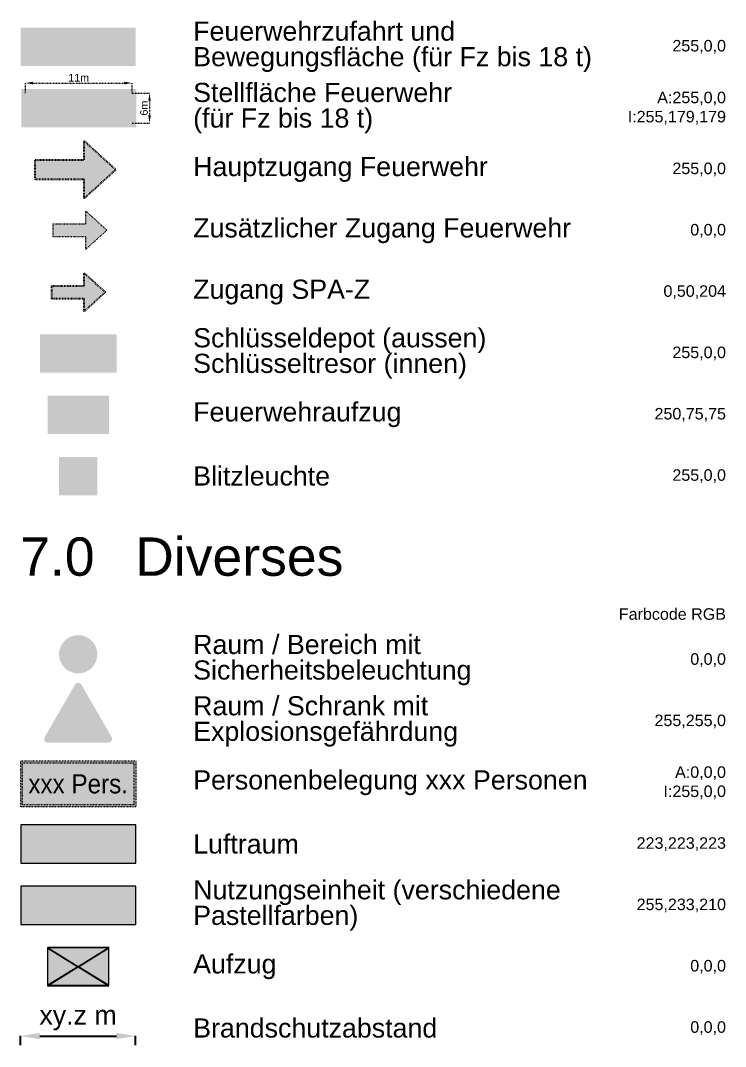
# Paper-space layout 'Layout1' of a CAD drawing. Header units: metres. Extents: x 6 to 406, y 9 to 566.
# Drawn here: x 313.6 to 405.6, y 293 to 426.8 of the extents above; entities that cross this region are included whole.
import ezdxf
from ezdxf.enums import TextEntityAlignment as Align

# ---------------------------------------------------------------- set-up
doc = ezdxf.new("R2010")
doc.units = ezdxf.units.M
doc.header["$PDMODE"] = 3
doc.header["$PDSIZE"] = 0.01
doc.linetypes.add('AL_0_Ausgezogen', pattern=[1, 1, 0])
doc.layers.get('0').update_dxf_attribs({"linetype": 'AL_0_Ausgezogen', "lineweight": 18})
doc.layers.get('Defpoints').update_dxf_attribs({"linetype": 'AL_0_Ausgezogen', "lineweight": 18})
doc.layers.add('BS_Symbole', color=7, linetype='AL_0_Ausgezogen', lineweight=18)
doc.layers.add('Symbole', color=7, linetype='Continuous')
doc.styles.add('ARIAL', font='arial.ttf')
doc.dimstyles.new('Bem_m', dxfattribs={"dimtxt": 1.5, "dimasz": 1.5, "dimexe": 0.5, "dimexo": 0.25, "dimgap": 0.25, "dimtad": 1, "dimdec": 0, "dimlfac": 0.001, "dimtxsty": 'ARIAL', "dimcen": 1.5, "dimclrd": 7, "dimclre": 7, "dimclrt": 7, "dimadec": 0, "dimazin": 0, "dimtfac": 1, "dimtdec": 0, "dimtmove": 0, "dimatfit": 3, "dimfxl": 1, "dimlwd": 25, "dimlwe": 25, "dimarcsym": 0})
doc.dimstyles.new('Bem_m_schwarz_2.5mm', dxfattribs={"dimtxt": 2.5, "dimasz": 2.5, "dimexe": 1, "dimexo": 0.5, "dimgap": 0.75, "dimtad": 1, "dimdec": 1, "dimlfac": 0.001, "dimtxsty": 'ARIAL', "dimcen": 2.5, "dimclrd": 7, "dimclre": 7, "dimclrt": 7, "dimadec": 0, "dimazin": 0, "dimtfac": 1, "dimtdec": 1, "dimtmove": 0, "dimatfit": 3, "dimfxl": 1, "dimlwd": 25, "dimlwe": 25, "dimarcsym": 0})

# ---------------------------------------------------------------- blocks, each defined once
blk = doc.blocks.new('*D128')
at = {"color": 7, "lineweight": 5, "transparency": 16777216}
for p, q in [((-695, 195), (-695, 327)), ((-595, 327), (595, 327)), ((695, 195), (695, 327))]:
    blk.add_line(p, q, dxfattribs=at)
at = {"color": 7, "transparency": 16777216}
for points in [[(-595, 344), (-595, 310), (-695, 327)], [(595, 344), (595, 310), (695, 327)]]:
    blk.add_solid(points, dxfattribs=at)
at = {"layer": 'Defpoints', "color": 0, "transparency": 16777216}
for p in [(695, 327), (-695, 195), (695, 195)]:
    blk.add_point(p, dxfattribs=at)
at = {"color": 7, "lineweight": 5, "transparency": 16777216, "insert": (0, 397), "char_height": 100, "attachment_point": 5, "style": 'ARIAL'}
blk.add_mtext('11m', dxfattribs=at)
blk = doc.blocks.new('*D129')
at = {"color": 7, "lineweight": 5, "transparency": 16777216}
for p, q in [((695, 195), (924, 195)), ((923, 95), (923, -95)), ((695, -195), (924, -195))]:
    blk.add_line(p, q, dxfattribs=at)
at = {"color": 7, "transparency": 16777216}
for points in [[(907, 95), (940, 95), (923, 195)], [(907, -95), (940, -95), (923, -195)]]:
    blk.add_solid(points, dxfattribs=at)
at = {"layer": 'Defpoints', "color": 0, "transparency": 16777216}
for p in [(695, 195), (695, -195), (923, -195)]:
    blk.add_point(p, dxfattribs=at)
at = {"color": 7, "lineweight": 5, "transparency": 16777216, "insert": (852, 0), "char_height": 100, "attachment_point": 5, "rotation": 90, "style": 'ARIAL'}
blk.add_mtext('6m', dxfattribs=at)
blk = doc.blocks.new('Aufzug')
at = {"lineweight": 5}
h = blk.add_hatch(color=7, dxfattribs=at)
h.dxf.hatch_style = 1
h.paths.add_polyline_path([(-400, -250), (400, -250), (400, 250), (-400, 250)])
h.paths.add_polyline_path([(-395, 242), (-5, 0), (-395, -242)], flags=16)
h.paths.add_polyline_path([(-390, 245), (390, 245), (0, 3)], flags=16)
h.paths.add_polyline_path([(0, -3), (390, -245), (-390, -245)], flags=16)
h.paths.add_polyline_path([(5, 0), (395, 242), (395, -242)], flags=16)
at = {"lineweight": 5, "true_color": 0xffffff}
h = blk.add_hatch(color=7, dxfattribs=at)
h.dxf.hatch_style = 1
h.paths.add_polyline_path([(-395, 242), (-395, -242), (-5, 0)])
h.paths.add_polyline_path([(-390, 245), (0, 3), (390, 245)])
h.paths.add_polyline_path([(5, 0), (395, -242), (395, 242)])
h.paths.add_polyline_path([(-390, -245), (390, -245), (0, -3)])
at = {"color": 7, "linetype": 'Continuous', "lineweight": 5, "flags": 128}
for points in [[(-400, 250), (-400, -250), (400, -250), (400, 250)], [(-5, 0), (-395, -242), (-395, 242)], [(390, 245), (-390, 245), (0, 3)], [(5, 0), (395, 242), (395, -242)], [(0, -3), (390, -245), (-390, -245)]]:
    blk.add_lwpolyline(points, close=True, dxfattribs=at)
blk = doc.blocks.new('Blitzleuchte')
at = {"lineweight": 5, "true_color": 0xff0000}
h = blk.add_hatch(color=1, dxfattribs=at)
h.paths.add_polyline_path([(250, -250), (250, 250), (-250, 250), (-250, -250)])
h.paths.add_polyline_path([(-225, -225), (-225, 225), (225, 225), (225, -225)], flags=16)
h.paths.add_polyline_path([(-102, -167), (-102, -17, -1), (98, -17), (98, -167)], flags=0)
h.paths.add_polyline_path([(-82, -147), (-82, -17), (78, -17), (78, -147)], flags=0)
h.paths.add_polyline_path([(111, 37), (101, 54), (166, 92), (176, 75)], flags=0)
h.paths.add_polyline_path([(-115, 37), (-180, 75), (-170, 92), (-105, 54)], flags=0)
h.paths.add_polyline_path([(69, 87), (52, 97), (89, 161), (107, 151)], flags=0)
h.paths.add_polyline_path([(-73, 87), (-111, 151), (-93, 161), (-56, 97)], flags=0)
h.paths.add_polyline_path([(8, 108), (-12, 108), (-12, 183), (8, 183)], flags=0)
at = {"lineweight": 5, "true_color": 0xffffff}
h = blk.add_hatch(color=7, dxfattribs=at)
h.paths.add_polyline_path([(-225, -225), (225, -225), (225, 225), (-225, 225)])
h.paths.add_polyline_path([(-102, -17, -1), (98, -17), (98, -167), (-102, -167)], flags=16)
h.paths.add_polyline_path([(-82, -17), (78, -17), (78, -147), (-82, -147)], flags=0)
h.paths.add_polyline_path([(-115, 37), (-180, 75), (-170, 92), (-105, 54)], flags=16)
h.paths.add_polyline_path([(-73, 87), (-111, 151), (-93, 161), (-56, 97)], flags=16)
h.paths.add_polyline_path([(-12, 108), (-12, 183), (8, 183), (8, 108)], flags=16)
h.paths.add_polyline_path([(52, 97), (89, 161), (107, 151), (69, 87)], flags=16)
h.paths.add_polyline_path([(101, 54), (166, 92), (176, 75), (111, 37)], flags=16)
blk = doc.blocks.new('Hauptzugang Feuerwehr')
at = {"lineweight": 5, "true_color": 0xff0000}
h = blk.add_hatch(color=1, dxfattribs=at)
h.dxf.hatch_style = 1
h.paths.add_polyline_path([(79, 372), (79, 124), (-559, 124), (-559, -131), (79, -131), (79, -378), (491, -3)])
at = {"color": 7, "lineweight": 25}
blk.add_lwpolyline([(-559, 124), (79, 124), (79, 372), (491, -3), (79, -378), (79, -131), (-559, -131)], close=True, dxfattribs=at)
blk = doc.blocks.new('Nutzungseinheit')
at = {"linetype": 'Continuous', "lineweight": 5, "true_color": 0xffe9d2}
h = blk.add_hatch(color=254, dxfattribs=at)
h.dxf.hatch_style = 1
h.paths.add_polyline_path([(-750, -250), (750, -250), (750, 250), (-750, 250)])
at = {"color": 254, "linetype": 'Continuous', "lineweight": 5, "true_color": 0xffe9d2}
blk.add_lwpolyline([(-750, -250), (750, -250), (750, 250), (-750, 250)], close=True, dxfattribs=at)
blk = doc.blocks.new('Schluesseldepot')
at = {"lineweight": 5}
h = blk.add_hatch(color=7, dxfattribs=at)
h.paths.add_polyline_path([(501, -251), (501, 249), (-499, 249), (-499, -251)])
h.paths.add_polyline_path([(-494, -246), (-494, 244), (496, 244), (496, -246)], flags=16)
h.paths.add_polyline_path([(-354, -135, -0.483904), (-351, 135, -0.483904), (-89, 70), (348, 70), (419, -1), (342, -68), (284, -33), (246, -81), (146, -28), (120, -63), (83, -39), (46, -76), (-90, -76, -0.483904)], flags=0)
h.paths.add_polyline_path([(-350, -131, -0.483904), (-348, 131, -0.489837), (-92, 65), (346, 65), (412, -1), (341, -62), (283, -26), (244, -74), (144, -22), (119, -56), (83, -32), (44, -71), (-93, -71, -0.489694)], flags=0)
h.paths.add_polyline_path([(-373, -2, -1), (-287, -2, -1)], flags=0)
h.paths.add_polyline_path([(-368, -2, -1), (-292, -2, -1)], flags=0)
at = {"true_color": 0xff0000}
h = blk.add_hatch(color=1, dxfattribs=at)
h.paths.add_polyline_path([(-494, 244), (-494, -246), (496, -246), (496, 244)])
h.paths.add_polyline_path([(-89, 70), (348, 70), (419, -1), (342, -68), (284, -33), (246, -81), (146, -28), (120, -63), (83, -39), (46, -76), (-90, -76, -0.483904), (-354, -135, -0.483904), (-351, 135, -0.483904)], flags=16)
h.paths.add_polyline_path([(-92, 65), (346, 65), (412, -1), (341, -62), (283, -26), (244, -74), (144, -22), (119, -56), (83, -32), (44, -71), (-93, -71, -0.489694), (-350, -131, -0.483904), (-348, 131, -0.489837)], flags=0)
h.paths.add_polyline_path([(-287, -2, -1), (-373, -2, -1)], flags=0)
h.paths.add_polyline_path([(-292, -2, -1), (-368, -2, -1)], flags=0)
at = {"lineweight": 5, "true_color": 0xffffff}
h = blk.add_hatch(color=7, dxfattribs=at)
h.dxf.hatch_style = 1
h.paths.add_polyline_path([(-93, -71), (44, -71), (83, -32), (119, -56), (144, -22), (244, -74), (283, -26), (341, -62), (412, -1), (346, 65), (-92, 65, 0.489837), (-348, 131, 0.483904), (-350, -131, 0.489694)])
h.paths.add_polyline_path([(-373, -2, -1), (-287, -2, -1)], flags=16)
h.paths.add_polyline_path([(-368, -2, -1), (-292, -2, -1)], flags=0)
blk = doc.blocks.new('Zufahrt und Standflaeche')
at = {"true_color": 0xff0000}
h = blk.add_hatch(color=1, dxfattribs=at)
h.paths.add_polyline_path([(-750, 250), (-750, -250), (750, -250), (750, 250)])
h.paths.add_polyline_path([(453, 225), (725, -47), (725, -225), (670, -225), (220, 225)], flags=16)
h.paths.add_polyline_path([(474, 225), (708, 225), (725, 208), (725, -26)], flags=16)
h.paths.add_polyline_path([(649, -225), (415, -225), (-35, 225), (199, 225)], flags=16)
h.paths.add_polyline_path([(394, -225), (161, -225), (-289, 225), (-56, 225)], flags=16)
h.paths.add_polyline_path([(139, -225), (-94, -225), (-544, 225), (-311, 225)], flags=16)
h.paths.add_polyline_path([(-115, -225), (-348, -225), (-725, 152), (-725, 225), (-565, 225)], flags=16)
h.paths.add_polyline_path([(-370, -225), (-603, -225), (-725, -103), (-725, 130)], flags=16)
h.paths.add_polyline_path([(-624, -225), (-725, -225), (-725, -124)], flags=0)
at = {"true_color": 0xffffff}
h = blk.add_hatch(color=7, dxfattribs=at)
h.paths.add_polyline_path([(725, -26), (725, 208), (708, 225), (474, 225)], flags=17)
h.paths.add_polyline_path([(670, -225), (725, -225), (725, -47), (453, 225), (220, 225)])
h.paths.add_polyline_path([(415, -225), (649, -225), (199, 225), (-35, 225)])
h.paths.add_polyline_path([(161, -225), (394, -225), (-56, 225), (-289, 225)])
h.paths.add_polyline_path([(-311, 225), (-544, 225), (-94, -225), (139, -225)])
h.paths.add_polyline_path([(-348, -225), (-115, -225), (-565, 225), (-725, 225), (-725, 152)])
h.paths.add_polyline_path([(-603, -225), (-370, -225), (-725, 130), (-725, -103)], flags=17)
h.paths.add_polyline_path([(-725, -225), (-624, -225), (-725, -124)], flags=16)
blk = doc.blocks.new('Zusaetzlicher Zugang Feuerwehr')
at = {"lineweight": 5}
h = blk.add_hatch(color=7, dxfattribs=at)
h.dxf.hatch_style = 1
h.paths.add_polyline_path([(99, 257), (99, 92), (-326, 92), (-326, -78), (99, -78), (99, -243), (374, 7)])
at = {"color": 7, "lineweight": 5}
blk.add_lwpolyline([(-326, 92), (99, 92), (99, 257), (374, 7), (99, -243), (99, -78), (-326, -78)], close=True, dxfattribs=at)
blk = doc.blocks.new('Zugang SPA-Z')
at = {"lineweight": 5, "true_color": 0x0032cc}
h = blk.add_hatch(color=162, dxfattribs=at)
h.dxf.hatch_style = 1
h.paths.add_polyline_path([(80, 249), (80, 84), (-345, 84), (-345, -86), (80, -86), (80, -251), (355, -1)])
at = {"color": 7, "lineweight": 25}
blk.add_lwpolyline([(-345, 84), (80, 84), (80, 249), (355, -1), (80, -251), (80, -86), (-345, -86)], close=True, dxfattribs=at)
blk = doc.blocks.new('Luftraum')
at = {"linetype": 'Continuous', "lineweight": 5, "true_color": 0xdfdfdf}
h = blk.add_hatch(color=254, dxfattribs=at)
h.dxf.hatch_style = 1
h.paths.add_polyline_path([(-750, -250), (750, -250), (750, 250), (-750, 250)])
at = {"color": 254, "linetype": 'Continuous', "lineweight": 5, "true_color": 0xdfdfdf}
blk.add_lwpolyline([(-750, -250), (750, -250), (750, 250), (-750, 250)], close=True, dxfattribs=at)
blk = doc.blocks.new('Sicherheitsbeleuchtung')
at = {"lineweight": 5}
h = blk.add_hatch(color=7, dxfattribs=at)
h.paths.add_polyline_path([(-250, 0, 1), (250, 0, 1)])
h.paths.add_polyline_path([(242, 0, -1), (-242, 0, -1)], flags=16)
h = blk.add_hatch(color=7, dxfattribs=at)
h.paths.add_polyline_path([(0, 0), (-171, 171, 0.198912), (-242, 0, 0.198912), (-171, -171)])
h.paths.add_polyline_path([(242, 0, 0.198912), (171, 171), (0, 0), (171, -171, 0.198912)])
at = {"lineweight": 5, "true_color": 0xffffff}
h = blk.add_hatch(color=7, dxfattribs=at)
h.paths.add_polyline_path([(-171, 171), (0, 0), (171, 171, 0.414214)])
h.paths.add_polyline_path([(171, -171), (0, 0), (-171, -171, 0.414214)])
blk = doc.blocks.new('EX-Zone')
h = blk.add_hatch(color=256)
h.paths.add_polyline_path([(-122, -77), (-122, -134), (-47, -134), (-47, -174), (-161, -174), (-161, 57), (-47, 57), (-47, 17), (-122, 17), (-122, -40), (-73, -40), (-73, -77)], flags=0)
h.paths.add_polyline_path([(41, -60), (-20, -174), (28, -174), (71, -93), (114, -174), (161, -174), (101, -59), (161, 57), (114, 57), (71, -24), (28, 57), (-20, 57)], flags=0)
h.paths.add_polyline_path([(0, 426), (-240, 10), (-369, -213), (369, -213), (240, 10)], flags=16)
edge = h.paths.add_edge_path()
edge.add_line((-42, 479), (-261, 100))
edge.add_line((-261, 100), (-435, -201))
edge.add_arc((-394, -228), 48.8, 147.0318, 270)
edge.add_line((-394, -276), (394, -276))
edge.add_arc((394, -228), 48.8, 270, 392.9682)
edge.add_line((435, -201), (261, 100))
edge.add_line((261, 100), (42, 479))
edge.add_arc((0, 455), 48.8, 30, 150)
at = {"true_color": 0xffff00}
h = blk.add_hatch(color=2, dxfattribs=at)
h.paths.add_polyline_path([(-240, 10), (-369, -213), (369, -213), (240, 10), (0, 426)])
h.paths.add_polyline_path([(-47, 57), (-47, 17), (-122, 17), (-122, -40), (-73, -40), (-73, -77), (-122, -77), (-122, -134), (-47, -134), (-47, -174), (-161, -174), (-161, 57)], flags=16)
h.paths.add_polyline_path([(-20, 57), (28, 57), (71, -24), (114, 57), (161, 57), (101, -59), (161, -174), (114, -174), (71, -93), (28, -174), (-20, -174), (41, -60)], flags=16)
blk = doc.blocks.new('Feuerwehraufzug')
h = blk.add_hatch(color=7)
h.paths.add_polyline_path([(-400, 250), (-400, -250), (400, -250), (400, 250)])
h.paths.add_polyline_path([(390, 245), (127, 81), (128, 77), (395, 242), (395, -242), (210, -127), (201, -127), (390, -245), (-390, -245), (-201, -128), (-211, -128), (-395, -242), (-395, 242), (-210, 127), (-200, 127), (-390, 245)], flags=16)
h.paths.add_polyline_path([(0, 3), (28, 21), (25, 13), (5, 0), (18, -8), (16, -13), (0, -3), (-173, -110), (-173, -105), (-5, 0), (-156, 94), (-147, 94)], flags=0)
h.paths.add_polyline_path([(98, 64), (100, 59), (71, 41), (73, 48)], flags=0)
h.paths.add_polyline_path([(79, -52), (88, -52), (157, -94), (160, -102)], flags=0)
at = {"true_color": 0xfa4b4b}
h = blk.add_hatch(color=13, dxfattribs=at)
h.paths.add_polyline_path([(-395, -242), (-211, -128), (-201, -128), (-390, -245), (390, -245), (201, -127), (210, -127), (395, -242), (395, 242), (128, 77), (127, 81), (390, 245), (-390, 245), (-200, 127), (-210, 127), (-395, 242)])
h.paths.add_polyline_path([(-156, 94), (-147, 94), (0, 3), (28, 21), (25, 13), (5, 0), (18, -8), (16, -13), (0, -3), (-173, -110), (-173, -105), (-5, 0)], flags=16)
h.paths.add_polyline_path([(71, 41), (73, 48), (98, 64), (100, 59)], flags=16)
h.paths.add_polyline_path([(79, -52), (88, -52), (157, -94), (160, -102)], flags=16)
at = {"lineweight": 5, "true_color": 0xffffff}
h = blk.add_hatch(color=7, dxfattribs=at)
h.paths.add_polyline_path([(-209, 125), (-209, -125), (-176, -125), (-176, -10), (-59, -10), (-59, 19), (-176, 19), (-176, 96), (-40, 96), (-40, 125)])
h.paths.add_polyline_path([(107, 125), (71, 125), (-25, -125), (10, -125), (37, -49), (142, -49), (171, -125), (209, -125)])
h.paths.add_polyline_path([(88, 99), (132, -22), (47, -22)], flags=16)
blk = doc.blocks.new('*D109')
at = {"layer": 'Defpoints', "color": 0, "transparency": 16777216}
for p in [(748, -104), (-752, -224), (748, -224)]:
    blk.add_point(p, dxfattribs=at)
at = {"layer": 'Symbole', "color": 7, "lineweight": 25, "transparency": 16777216}
for p, q in [((-752, -223), (-752, -103)), ((-502, -104), (498, -104)), ((748, -223), (748, -103))]:
    blk.add_line(p, q, dxfattribs=at)
at = {"layer": 'Symbole', "color": 7, "transparency": 16777216}
for points in [[(-502, -62), (-502, -145), (-752, -104)], [(498, -62), (498, -145), (748, -104)]]:
    blk.add_solid(points, dxfattribs=at)
at = {"layer": 'Symbole', "color": 7, "transparency": 16777216, "insert": (-2, 133), "char_height": 250, "attachment_point": 5, "style": 'ARIAL'}
blk.add_mtext('xy.z m', dxfattribs=at)
blk = doc.blocks.new('Personenbelegung')
at = {"lineweight": 5}
h = blk.add_hatch(color=7, dxfattribs=at)
h.dxf.hatch_style = 1
h.paths.add_polyline_path([(-750, 300), (-750, -300), (750, -300), (750, 300)])
h.paths.add_polyline_path([(725, 275), (725, -275), (-725, -275), (-725, 275)], flags=16)
h.paths.add_polyline_path([(-714, -193), (714, -193), (714, 189), (-714, 189)], flags=8)
at = {"lineweight": 5, "true_color": 0xfafafa}
h = blk.add_hatch(color=7, dxfattribs=at)
h.dxf.hatch_style = 1
h.paths.add_polyline_path([(725, -275), (725, 275), (-725, 275), (-725, -275)])
at = {"color": 7, "lineweight": 5}
blk.add_lwpolyline([(750, -300), (-750, -300), (-750, 300), (750, 300)], close=True, dxfattribs=at)
at = {"color": 250, "lineweight": 5}
blk.add_lwpolyline([(725, -275), (-725, -275), (-725, 275), (725, 275), (725, -275)], close=True, dxfattribs=at)
at = {"color": 1, "true_color": 0xff0000, "style": 'ARIAL', "width": 1.594812}
blk.add_attdef('Pers.', text='', height=250, dxfattribs=at).set_placement((-650, -125), (650, -125), align=Align.FIT)
blk = doc.blocks.new('Aufstellflaeche Feuerwehr')
at = {"linetype": 'ByBlock', "lineweight": 5}
h = blk.add_hatch(color=10, dxfattribs=at)
h.dxf.hatch_style = 1
h.paths.add_polyline_path([(750, -250), (750, 250), (-750, 250), (-750, -250)])
h.paths.add_polyline_path([(-633, -195), (-695, -133), (-695, 100.3), (-399.7, -195)], flags=0)
h.paths.add_polyline_path([(-695, 121.5), (-695, 195), (-535.1, 195), (-145.1, -195), (-378.5, -195)], flags=16)
h.paths.add_polyline_path([(-654.3, -195), (-695, -195), (-695, -154.3)], flags=16)
h.paths.add_polyline_path([(-513.9, 195), (-280.6, 195), (109.4, -195), (-123.9, -195)], flags=16)
h.paths.add_polyline_path([(-259.4, 195), (-26, 195), (364, -195), (130.6, -195)], flags=16)
h.paths.add_polyline_path([(-4.8, 195), (228.5, 195), (618.5, -195), (385.2, -195)], flags=16)
h.paths.add_polyline_path([(249.7, 195), (483.1, 195), (695, -16.9), (695, -195), (639.7, -195)], flags=16)
h.paths.add_polyline_path([(504.3, 195), (695, 195), (694.2, 5.1)], flags=0)
at = {"lineweight": 5, "true_color": 0xffb3b3}
h = blk.add_hatch(color=31, dxfattribs=at)
h.paths.add_polyline_path([(-695, -195), (-654.3, -195), (-695, -154.3)], flags=17)
h.paths.add_polyline_path([(-399.7, -195), (-695, 100.3), (-695, -133), (-633, -195)], flags=0)
h.paths.add_polyline_path([(-535.1, 195), (-695, 195), (-695, 121.5), (-378.5, -195), (-145.1, -195)])
h.paths.add_polyline_path([(-123.9, -195), (109.4, -195), (-280.6, 195), (-513.9, 195)])
h.paths.add_polyline_path([(130.6, -195), (364, -195), (-26, 195), (-259.4, 195)])
h.paths.add_polyline_path([(228.5, 195), (-4.8, 195), (385.2, -195), (618.5, -195)])
h.paths.add_polyline_path([(483.1, 195), (249.7, 195), (639.7, -195), (695, -195), (695, -16.9)])
h.paths.add_polyline_path([(695, 195), (504.3, 195), (694.2, 5.1)], flags=17)
at = {"color": 7, "lineweight": 5}
dim = blk.add_linear_dim(base=(695, 327.2), p1=(-695, 195), p2=(695, 195), text='11m', dimstyle='Bem_m', override={"dimtxt": 100, "dimasz": 100, "dimexe": 0.25, "dimexo": 0.2, "dimgap": 20, "dimpost": 'm', "dimclrt": 7, "dimlwd": 5, "dimlwe": 5}, dxfattribs=at)
dim.commit()
dim.dimension.update_dxf_attribs({"geometry": '*D128', "text_midpoint": (0, 397.4)})
dim = blk.add_linear_dim(base=(923.3, -195), p1=(695, 195), p2=(695, -195), angle=90, text='6m', dimstyle='Bem_m', override={"dimtxt": 100, "dimasz": 100, "dimexe": 0.25, "dimexo": 0.2, "dimgap": 20, "dimpost": 'm', "dimlwd": 5, "dimlwe": 5}, dxfattribs=at)
dim.commit()
dim.dimension.update_dxf_attribs({"geometry": '*D129', "text_midpoint": (852.2, 0)})
blk = doc.blocks.new('Brandschutzabstand')
at = {"layer": 'Symbole'}
dim = blk.add_linear_dim(base=(748.05, -103.5), p1=(-751.95, -223.92), p2=(748.05, -223.92), text='xy.z m', dimstyle='Bem_m_schwarz_2.5mm', override={"dimtxt": 250, "dimasz": 250, "dimgap": 75, "dimpost": 'm'}, dxfattribs=at)
dim.commit()
dim.dimension.update_dxf_attribs({"geometry": '*D109', "text_midpoint": (-1.95, 133.25)})

psp = doc.layouts.get("Layout1")

# ---------------------------------------------------------------- block references
at = {"layer": 'BS_Symbole', "xscale": 0.01, "yscale": 0.01, "zscale": 0.01}
for name, p in [('Zufahrt und Standflaeche', (321.13, 423.42)), ('Aufstellflaeche Feuerwehr', (321.2, 415.42)), ('Hauptzugang Feuerwehr', (321.13, 407.42)), ('Zusaetzlicher Zugang Feuerwehr', (321.13, 399.42)), ('Zugang SPA-Z', (321.13, 391.42)), ('Schluesseldepot', (321.13, 383.42)), ('Feuerwehraufzug', (321.13, 375.42)), ('Blitzleuchte', (321.13, 367.42)), ('Sicherheitsbeleuchtung', (321.13, 344.18)), ('EX-Zone', (321.13, 335.42)), ('Luftraum', (321.13, 319.42)), ('Nutzungseinheit', (321.13, 311.42)), ('Aufzug', (321.13, 303.42)), ('Brandschutzabstand', (321.13, 295.42))]:
    psp.add_blockref(name, p, dxfattribs=at)
at = {"layer": 'BS_Symbole'}
ref = psp.add_blockref('Personenbelegung', (321.13, 327.28), dxfattribs=dict(at, xscale=0.01, yscale=0.01, zscale=0.01))
ref.add_attrib('Pers.', 'xxx Pers.', dxfattribs={"layer": '0', "color": 1, "true_color": 0xff0000, "height": 2.5, "style": 'ARIAL', "width": 0.905261}).set_placement((314.63, 326.03), (327.63, 326.03), align=Align.FIT)

# ---------------------------------------------------------------- texts
at = {"layer": 'BS_Symbole', "char_height": 2.5, "attachment_point": 4, "line_spacing_factor": 0.8, "style": 'ARIAL'}
for s, width, insert in [('\\pxt3;Feuerwehrzufahrt und Bewegungsfläche (für Fz bis 18 t)', 57.6052, (336.13, 423.42)), ('\\pxt3;Stellfläche Feuerwehr (für Fz bis 18 t)', 35.9893, (336.13, 415.42)), ('\\pxt3;Schlüsseldepot (aussen)\\PSchlüsseltresor (innen)', 60.1268, (336.13, 383.42)), ('\\pxt3;Raum / Bereich mit Sicherheitsbeleuchtung', 50.0119, (336.13, 343.42)), ('\\pxt3;Raum / Schrank mit Explosionsgefährdung', 60.1268, (336.13, 335.42)), ('\\pxt3;Nutzungseinheit (verschiedene Pastellfarben)', 60.1268, (336.13, 311.42))]:
    psp.add_mtext_dynamic_manual_height_columns(s, width=width, gutter_width=12.5, heights=[0], dxfattribs=dict(at, insert=insert))
at = {"layer": 'BS_Symbole', "style": 'ARIAL'}
for s, width, insert, char_height, attachment_point in [('\\pxt3;255,0,0', 11.6735, (405.63, 423.42), 1.5, 6), ('\\pxt3;A:255,0,0 I:255,179,179', 11.6735, (405.63, 415.42), 1.5, 6), ('\\pxt3;Hauptzugang Feuerwehr', 60.1268, (336.13, 407.42), 2.5, 4), ('\\pxt3;255,0,0', 11.6735, (405.63, 407.42), 1.5, 6), ('\\pxt3;Zusätzlicher Zugang Feuerwehr', 60.1268, (336.13, 399.42), 2.5, 4), ('\\pxt3;0,0,0', 11.6735, (405.63, 399.42), 1.5, 6), ('\\pxt3;Zugang SPA-Z', 60.1268, (336.13, 391.42), 2.5, 4), ('\\pxt3;0,50,204', 11.6735, (405.63, 391.42), 1.5, 6), ('\\pxt3;255,0,0', 11.6735, (405.63, 383.42), 1.5, 6), ('\\pxt3;Feuerwehraufzug', 60.1268, (336.13, 375.42), 2.5, 4), ('\\pxt3;250,75,75', 11.6735, (405.63, 375.42), 1.5, 6), ('\\pxt3;Blitzleuchte', 60.1268, (336.13, 367.42), 2.5, 4), ('\\pxt3;255,0,0', 11.6735, (405.63, 367.42), 1.5, 6), ('\\pxt3;7.0^IDiverses', 154.9529, (313.56, 359.42), 5, 1), ('\\pxt3;Farbcode RGB', 19.9248, (405.63, 349.42), 1.5, 6), ('\\pxt3;0,0,0', 11.6735, (405.63, 343.42), 1.5, 6), ('\\pxt3;255,255,0', 11.6735, (405.63, 335.42), 1.5, 6), ('\\pxt3;A:0,0,0 I:255,0,0', 11.6735, (405.63, 327.42), 1.5, 6), ('\\pxt3;Personenbelegung xxx Personen', 60.1268, (336.13, 327.42), 2.5, 4), ('\\pxt3;Luftraum', 60.1268, (336.13, 319.42), 2.5, 4), ('\\pxt3;223,223,223', 11.6735, (405.63, 319.42), 1.5, 6), ('\\pxt3;255,233,210', 11.6735, (405.63, 311.42), 1.5, 6), ('\\pxt3;Aufzug', 60.1268, (336.13, 303.42), 2.5, 4), ('\\pxt3;0,0,0', 11.6735, (405.63, 303.42), 1.5, 6), ('\\pxt3;Brandschutzabstand', 60.1268, (336.13, 295.42), 2.5, 4), ('\\pxt3;0,0,0', 11.6735, (405.63, 295.42), 1.5, 6)]:
    psp.add_mtext_dynamic_manual_height_columns(s, width=width, gutter_width=12.5, heights=[0], dxfattribs=dict(at, insert=insert, char_height=char_height, attachment_point=attachment_point))

doc.saveas('drawing.dxf')
